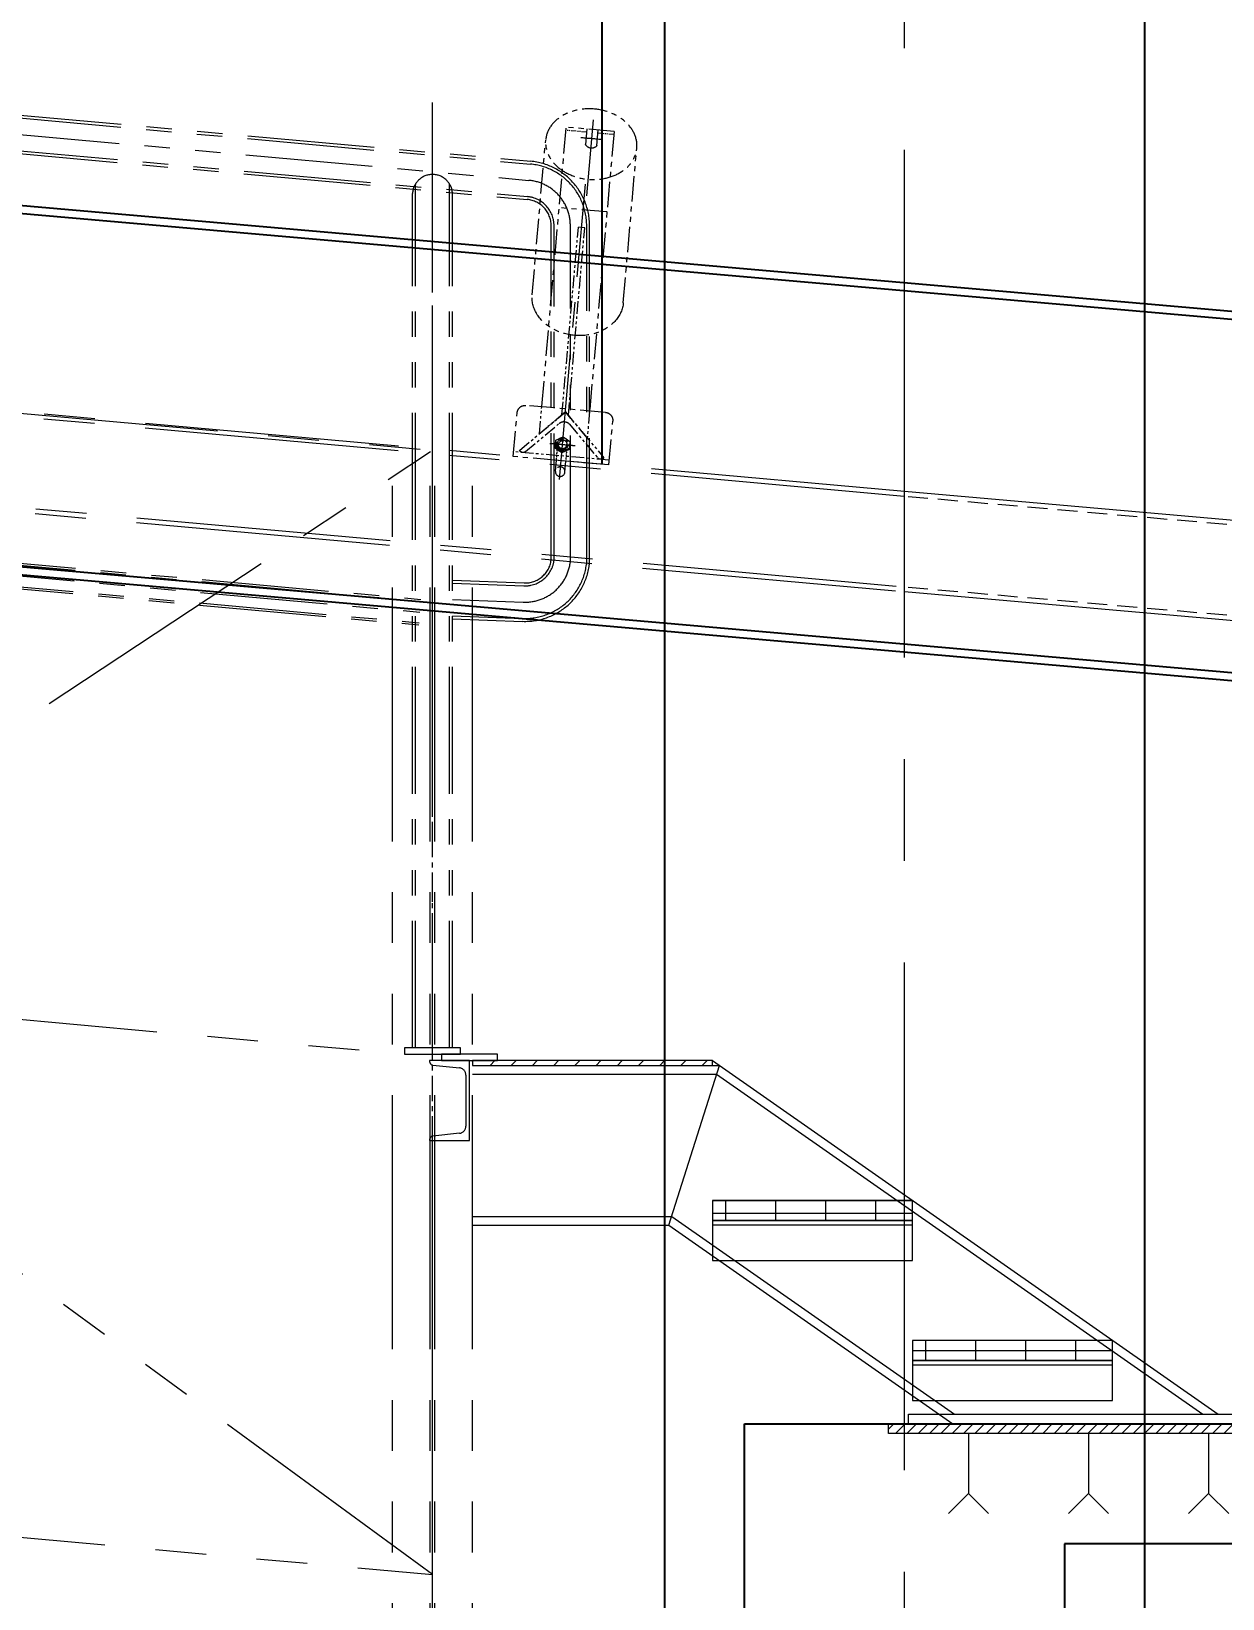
# Model space of a CAD drawing. Header units: millimetres. Extents: x -243837 to -5443, y 40 to 285140.
# Drawn here: x -112601 to -111113, y 108920 to 110879 of the extents above; entities that cross this region are included whole.
import ezdxf

# ---------------------------------------------------------------- set-up
doc = ezdxf.new("R2010")
doc.units = ezdxf.units.MM
for name, pattern in [('0', [0]), ('CENTER', [50.8, 31.75, -6.35, 6.35, -6.35]), ('CENTER2', [1.125, 0.75, -0.125, 0.125, -0.125]), ('HIDDEN', [0.375, 0.25, -0.125]), ('PHANTOM', [63.5, 31.75, -6.35, 6.35, -6.35, 6.35, -6.35])]:
    doc.linetypes.add(name, pattern=pattern)
for name, color, linetype in [('0-45-GRID MARKS', 6, 'Continuous'), ('object', 4, 'Continuous'), ('object line', 4, 'Continuous')]:
    doc.layers.add(name, color=color, linetype=linetype)
for name, color, linetype, lineweight in [('CEN', 1, 'CENTER', 9), ('DIM', 1, 'Continuous', 9), ('OBJECT R', 3, 'Continuous', 25), ('PHANTAM', 21, 'PHANTOM', 0), ('phantom', 4, 'PHANTOM', 5), ('R-CENTER', 1, 'CENTER2', 5), ('R-HIDDEN', 3, 'HIDDEN', 9), ('R-OBJECT', 2, 'Continuous', 20)]:
    doc.layers.add(name, color=color, linetype=linetype, lineweight=lineweight)
doc.styles.add('KA', font='romans.shx', dxfattribs={"width": 0.7})
doc.dimstyles.new('rakesh', dxfattribs={"dimscale": 160, "dimtxt": 2.5, "dimasz": 1, "dimexe": 0.8, "dimexo": 0.8, "dimgap": 1, "dimtad": 1, "dimdec": 0, "dimzin": 0, "dimdsep": 46, "dimtxsty": 'KA', "dimblk": 'OBLIQUE', "dimcen": 1.5, "dimclrd": 1, "dimclre": 1, "dimclrt": 2, "dimadec": 0, "dimazin": 0, "dimtfac": 1, "dimtdec": 0, "dimtmove": 0, "dimatfit": 2, "dimfxl": 0, "dimtolj": 1, "dimtzin": 0, "dimlwd": -1, "dimlwe": -1, "dimarcsym": 1})
doc.dimstyles.new('rakesh$0', dxfattribs={"dimscale": 160, "dimtxt": 2.5, "dimasz": 1, "dimexe": 0.8, "dimexo": 0.8, "dimgap": 1, "dimtad": 1, "dimdec": 0, "dimzin": 0, "dimdsep": 46, "dimtxsty": 'KA', "dimblk": 'OBLIQUE', "dimcen": 1.5, "dimclrd": 1, "dimclre": 1, "dimclrt": 2, "dimadec": 0, "dimazin": 0, "dimtfac": 1, "dimtdec": 0, "dimtmove": 0, "dimatfit": 2, "dimfxl": 1, "dimtolj": 1, "dimtzin": 0, "dimlwd": -1, "dimlwe": -1, "dimarcsym": 1})
pattern_1 = [(0, (7435016.43, 526276.539), (0, 15.625), []), (90, (7435016.43, 526276.54), (-62.5, 4e-15), [])]

# ---------------------------------------------------------------- blocks, each defined once
blk = doc.blocks.new('_Oblique')
at = {"color": 0, "linetype": 'ByBlock', "lineweight": -2}
blk.add_line((-0.5, -0.5), (0.5, 0.5), dxfattribs=at)
blk = doc.blocks.new('*D259')
at = {"layer": 'DEFPOINTS', "color": 0, "ltscale": 10, "transparency": 16777216}
for p in [(-110660.2, 109130, -155.7), (-111510.2, 107717.5), (-111510.2, 107351.8)]:
    blk.add_point(p, dxfattribs=at)
at = {"layer": 'DIM', "color": 1, "ltscale": 10, "transparency": 16777216}
for p, q in [((-110660.2, 109002), (-110660.2, 107525.5)), ((-111510.2, 107479.8), (-111510.2, 107909.5)), ((-110660.2, 107717.5), (-111510.2, 107717.5))]:
    blk.add_line(p, q, dxfattribs=at)
at = {"layer": 'DIM', "color": 1, "ltscale": 10, "transparency": 16777216, "xscale": 160, "yscale": 160, "zscale": 160, "rotation": 180}
blk.add_blockref('_Oblique', (-111510.2, 107717.5), dxfattribs=at)
at = {"layer": 'DIM', "color": 1, "ltscale": 10, "transparency": 16777216, "xscale": 160, "yscale": 160, "zscale": 160}
blk.add_blockref('_Oblique', (-110660.2, 107717.5), dxfattribs=at)
at = {"layer": 'DIM', "color": 2, "ltscale": 10, "transparency": 16777216, "insert": (-111085.2, 108077.5), "char_height": 400, "attachment_point": 5, "style": 'KA'}
blk.add_mtext('\\A1;850', dxfattribs=at)
blk = doc.blocks.new('*D224')
at = {"layer": 'DEFPOINTS', "color": 0, "ltscale": 10, "transparency": 16777216}
for p in [(-106760.2, 129714.9), (-190510.6, 125814.8, -169.4), (-106760.2, 110177.3)]:
    blk.add_point(p, dxfattribs=at)
at = {"layer": 'R-OBJECT', "color": 1, "ltscale": 10, "transparency": 16777216}
for p, q in [((-190510.6, 125942.8), (-190510.6, 129906.9)), ((-106760.2, 110305.3), (-106760.2, 129906.9)), ((-190510.6, 129714.9), (-106760.2, 129714.9))]:
    blk.add_line(p, q, dxfattribs=at)
at = {"layer": 'R-OBJECT', "color": 1, "ltscale": 10, "transparency": 16777216, "xscale": 160, "yscale": 160, "zscale": 160, "rotation": 180}
blk.add_blockref('_Oblique', (-190510.6, 129714.9), dxfattribs=at)
at = {"layer": 'R-OBJECT', "color": 1, "ltscale": 10, "transparency": 16777216, "xscale": 160, "yscale": 160, "zscale": 160}
blk.add_blockref('_Oblique', (-106760.2, 129714.9), dxfattribs=at)
at = {"layer": 'R-OBJECT', "color": 2, "ltscale": 10, "transparency": 16777216, "insert": (-148635.4, 130179.7), "char_height": 400, "attachment_point": 5, "style": 'KA'}
blk.add_mtext('\\A1;83750 (HORIZONTAL PULLEY CRS.)', dxfattribs=at)
blk = doc.blocks.new('A$C423A7F94')
at = {"layer": 'CEN'}
blk.add_line((0, -54.7, 0), (0, 1775, 0), dxfattribs=at)
at = {"layer": 'PHANTAM', "ltscale": 10}
for p, q in [((0, 369.3, 0), (-2189.7, 1972.8, 0)), ((-1008.8, 1108.1, 0), (0, 1775, 0)), ((-50, 16, 0), (-50, 1775, 0)), ((-3, 16, 0), (-3, 1775, 0)), ((3, 16, 0), (3, 1775, 0)), ((50, 16, 0), (50, 1775, 0))]:
    blk.add_line(p, q, dxfattribs=at)
at = {"layer": 'PHANTAM', "ltscale": 10, "elevation": 0}
for points in [[(-17796.1, 4041.3), (-13105.6, 3260.5), (-8749.2, 2660.8), (-4379.3, 2170.6), (0, 1775)], [(-17830.9, 3267.2), (-13218, 2513.8), (-8842.8, 1911.5), (-4455.4, 1419.4), (-67.9, 1023.1)], [(-17942.9, 2632), (-13314, 1876), (-8922.7, 1271.5), (-4520.3, 777.6), (0, 369.3)]]:
    blk.add_lwpolyline(points, dxfattribs=at)
blk = doc.blocks.new('A$C1B806FF8')
at = {"layer": 'PHANTAM', "ltscale": 5}
for p, q in [((-4342, 1516.4, 0), (122.3, 1112.9, 0)), ((-4341.6, 1520, 0), (122.7, 1116.5, 0)), ((-4344.1, 1496.1, 0), (120.5, 1092.6, 0)), ((-4346.6, 1472.3, 0), (118.4, 1068.7, 0)), ((-4346.2, 1475.8, 0), (118.7, 1072.3, 0)), ((0, 0, 0), (0, 1124, 0)), ((-21.4, 8, 0), (-21.4, 1087.9, 0)), ((21.4, 8, 0), (21.4, 1087.9, 0)), ((-25, 8, 0), (-25, 1076, 0)), ((25, 8, 0), (25, 1076, 0)), ((148.3, 617.8, 0), (148.3, 1035.9, 0)), ((151.9, 617.4, 0), (151.9, 1035.9, 0)), ((172.3, 614.7, 0), (172.3, 1035.9, 0)), ((192.7, 612.1, 0), (192.7, 1035.9, 0)), ((196.3, 611.7, 0), (196.3, 1035.9, 0)), ((-4399.1, 962.4, 0), (-14.7, 566.1, 0)), ((-4398.8, 964.9, 0), (-14.5, 568.7, 0)), ((-4400.5, 949, 0), (-15.7, 552.7, 0)), ((-4402.1, 933.1, 0), (-16.9, 536.8, 0)), ((-4401.8, 935.7, 0), (-16.7, 539.4, 0)), ((25, 592.6, 0), (114.4, 589.2, 0)), ((25, 589, 0), (114.3, 585.6, 0)), ((25, 568.6, 0), (113.5, 565.2, 0)), ((25, 548.1, 0), (112.7, 544.8, 0)), ((25, 544.5, 0), (112.6, 541.2, 0))]:
    blk.add_line(p, q, dxfattribs=at)
blk.add_lwpolyline([(35, 8), (-35, 8), (-35, 0), (35, 0)], close=True, dxfattribs=at)
for centre, radius, start, end in [((0, 1075, 0), 25, 2.3383, 177.6617), ((115.4, 1035.9, 0), 77.3, 360, 84.8354), ((115.4, 1035.9, 0), 80.9, 360, 84.8354), ((115.4, 1035.9, 0), 56.9, 360, 84.8354), ((115.4, 1035.9, 0), 32.9, 360, 84.8354), ((115.4, 1035.9, 0), 36.5, 360, 84.8354), ((115.7, 622.1, 0), 80.9, 267.822, 352.6574), ((115.7, 622.1, 0), 77.3, 267.822, 352.6574), ((115.7, 622.1, 0), 56.9, 267.822, 352.6574), ((115.7, 622.1, 0), 36.5, 267.822, 352.6574), ((115.7, 622.1, 0), 32.9, 267.822, 352.6574)]:
    blk.add_arc(centre, radius, start, end, dxfattribs=at)
blk = doc.blocks.new('A$C516630c2')
at = {"layer": 'CEN', "linetype": 'CENTER', "ltscale": 5}
for p, q in [((-596.9, -18.4), (-596.9, 76.9)), ((-593.9, -374.5), (-593.9, -4.2))]:
    blk.add_line(p, q, dxfattribs=at)
at = {"layer": 'phantom'}
for p, q in [((-623.9, 64.9), (-623.9, -285.7)), ((-604.1, 45.4), (-604.1, 64.9)), ((-589.6, 64.9), (-589.6, 45.4)), ((-563.9, -285.7), (-563.9, 64.9)), ((-654, -147.5), (-654, 46.5)), ((-539.7, -147.5), (-539.7, 46.5)), ((-623.9, -36.2), (-563.9, -36.2)), ((-643.9, -286.1), (-543.9, -286.1)), ((-653.9, -351.1), (-653.9, -296.1)), ((-533.9, -351.1), (-533.9, -296.1)), ((-653.9, -351.1), (-533.9, -351.1)), ((-599.9, -364.8), (-599.9, -351.1)), ((-587.9, -364.8), (-587.9, -351.1))]:
    blk.add_line(p, q, dxfattribs=at)
at = {"layer": 'phantom', "color": 0}
blk.add_line((-623.9, 64.9), (-563.9, 64.9), dxfattribs=at)
at = {"layer": 'phantom', "ltscale": 0.2}
for p, q in [((-623.9, 60.9), (-604.1, 60.9)), ((-589.6, 60.9), (-563.9, 60.9))]:
    blk.add_line(p, q, dxfattribs=at)
at = {"layer": 'phantom', "color": 1, "linetype": 'CENTER2'}
for p, q in [((-610.5, 53.3), (-583.3, 53.3)), ((-609.8, -331.1), (-578, -331.1))]:
    blk.add_line(p, q, dxfattribs=at)
at = {"layer": 'phantom', "ltscale": 0.5}
for p, q in [((-597.9, -293.5), (-597.9, -58.3)), ((-597.9, -58.3), (-589.9, -58.3)), ((-589.9, -293.5), (-589.9, -58.3)), ((-593.9, -289.9), (-646.9, -342.9)), ((-540.8, -342.9), (-593.9, -289.9)), ((-653.9, -345.1), (-533.9, -345.1))]:
    blk.add_line(p, q, dxfattribs=at)
at = {"layer": 'phantom', "color": 1, "linetype": 'CENTER'}
blk.add_line((-606.4, -331.1), (-581.4, -331.1), dxfattribs=at)
at = {"layer": 'phantom', "linetype": 'HIDDEN'}
for p, q in [((-599.9, -351.1), (-599.9, -331.1)), ((-587.9, -351.1), (-587.9, -331.1))]:
    blk.add_line(p, q, dxfattribs=at)
at = {"layer": 'phantom', "ltscale": 0.5}
blk.add_lwpolyline([(-623.9, -286.1), (-623.9, -319.9), (-593.9, -289.9), (-563.9, -319.9), (-563.9, -286.1)], dxfattribs=at)
blk.add_lwpolyline([(-541.6, -343.6), (-540.8, -342.9), (-541.6, -343.6, -0.414214), (-548.6, -343.6), (-587.5, -304.7, 0.414214), (-600.2, -304.7), (-639.1, -343.6, -0.414214), (-646.2, -343.6), (-646.9, -342.9)], format="xyb", dxfattribs=at)
blk.add_lwpolyline([(-602.5, -336.1), (-593.9, -341.1), (-585.2, -336.1), (-585.2, -326.1), (-593.9, -321.1), (-602.5, -326.1)], close=True, dxfattribs=at)
for radius in [8.66, 7]:
    blk.add_circle((-593.9, -331.1), radius, dxfattribs=at)
at = {"layer": 'phantom'}
for centre in [(-593.9, -331.1), (-593.9, -364.8)]:
    blk.add_circle(centre, 6, dxfattribs=at)
for centre, radius, start, end in [((-596.9, 50.1), 8.66, 213.1588, 326.8412), ((-643.9, -296.1), 10, 90, 180), ((-543.9, -296.1), 10, 0, 90), ((-593.9, -331.1), 5, 160.027, 105.0417)]:
    blk.add_arc(centre, radius, start, end, dxfattribs=at)
blk.add_ellipse((-596.9, 46.5), major_axis=(-57.2, 0), ratio=0.770678, dxfattribs=at)
blk.add_ellipse((-596.9, -147.5), major_axis=(-57.2, 0), ratio=0.805134, start_param=0, end_param=3.141593, dxfattribs=at)

msp = doc.modelspace()

# ---------------------------------------------------------------- hatches: boundary and pattern name
at = {"layer": 'phantom', "ltscale": 200}
h = msp.add_hatch(dxfattribs=at)
h.set_pattern_fill('ANSI31', color=256, scale=150)
h.set_pattern_definition([(45, (3796760.728, 406959.997), (-13.25825215, 13.25825215), [])])
h.paths.add_polyline_path([(-111750.16, 109592.31), (-112050.16, 109592.31), (-112050.16, 109586.31), (-111750.16, 109586.31)])
h = msp.add_hatch(dxfattribs=at)
h.set_pattern_fill('GRATE', color=256, scale=500)
h.set_pattern_definition(pattern_1)
h.paths.add_polyline_path([(-111500.16, 109417.31), (-111750.16, 109417.31), (-111750.16, 109392.31), (-111500.16, 109392.31)])
h = msp.add_hatch(dxfattribs=at)
h.set_pattern_fill('GRATE', color=256, scale=500)
h.set_pattern_definition(pattern_1)
h.paths.add_polyline_path([(-111250.16, 109242.31), (-111500.16, 109242.31), (-111500.16, 109217.31), (-111250.16, 109217.31)])
h = msp.add_hatch(dxfattribs=at)
h.set_pattern_fill('ANSI31', color=256, scale=80)
h.set_pattern_definition([(45, (3763753.614, 378778.808), (-7.071067812, 7.071067812), [])])
h.paths.add_polyline_path([(-111530.16, 109138.09), (-111030.16, 109138.09), (-111030.16, 109126.09), (-111530.16, 109126.09)])

# ---------------------------------------------------------------- linework, layer by layer
at = {"color": 7, "linetype": '0'}
msp.add_line((-111888.36, 111336.61), (-111888.36, 110337.75), dxfattribs=at)
at = {"layer": '0-45-GRID MARKS'}
for p, q in [((-106737.27, 110137.11), (-114382.11, 110805.95)), ((-106736.4, 110147.07), (-114381.24, 110815.91)), ((-108016.4, 109797.3), (-114421.33, 110357.66)), ((-108015.54, 109807.26), (-114420.46, 110367.62))]:
    msp.add_line(p, q, dxfattribs=at)
at = {"layer": 'object', "color": 6}
for p, q in [((-111710.16, 108438.09), (-111710.16, 109138.09)), ((-111310.16, 108988.09), (-111310.16, 108438.09))]:
    msp.add_line(p, q, dxfattribs=at)
at = {"layer": 'object', "color": 6, "elevation": -1749.74}
msp.add_lwpolyline([(-105710.16, 108988.09), (-111310.16, 108988.09)], dxfattribs=at)
at = {"layer": 'object line', "color": 6}
for p, q in [((-111810.16, 116739.15), (-111810.16, 92108.09)), ((-111210.16, 116739.15), (-111210.16, 92108.09)), ((-111710.16, 109138.09), (-105310.16, 109138.09))]:
    msp.add_line(p, q, dxfattribs=at)
at = {"layer": 'PHANTAM', "ltscale": 10}
for points in [[(-111510.16, 110303.73), (-116479.71, 110750.82), (-120849.67, 111241.16), (-125206.12, 111840.88), (-129545.81, 112549.66)], [(-111510.7, 110297.75), (-116480.31, 110744.85), (-120850.41, 111235.21), (-125207.01, 111834.95), (-129546.77, 112543.74)], [(-111520.83, 110185.21), (-116491.68, 110632.42), (-120864.42, 111123.07), (-125223.82, 111723.2), (-129564.99, 112432.21)], [(-111521.37, 110179.23), (-116492.28, 110626.45), (-120865.16, 111117.12), (-125224.72, 111717.27), (-129565.96, 112426.29)]]:
    msp.add_lwpolyline(points, dxfattribs=at)
at = {"layer": 'phantom', "ltscale": 200}
for p, q in [((-111750.16, 109592.31), (-111118.42, 109150.09)), ((-112050.16, 109586.31), (-111741.59, 109586.31)), ((-112050.16, 109575.31), (-111745.06, 109575.31)), ((-111804.64, 109386.31), (-111741.59, 109586.31)), ((-111745.06, 109575.31), (-111137.6, 109150.09)), ((-112050.16, 109397.31), (-111801.17, 109397.31)), ((-111801.17, 109397.31), (-111448, 109150.09)), ((-112050.16, 109386.31), (-111804.64, 109386.31)), ((-111804.64, 109386.31), (-111450.04, 109138.09)), ((-111500.16, 109386.31), (-111750.16, 109386.31)), ((-111250.16, 109211.31), (-111500.16, 109211.31)), ((-111430.16, 109126.09, -0.59), (-111430.16, 109051.09, -0.59)), ((-111280.16, 109126.09, -0.59), (-111280.16, 109051.09, -0.59)), ((-111130.16, 109126.09, -0.59), (-111130.16, 109051.09, -0.59)), ((-111455.16, 109026.09, -0.59), (-111430.16, 109051.09, -0.59)), ((-111405.16, 109026.09, -0.59), (-111430.16, 109051.09, -0.59)), ((-111305.16, 109026.09, -0.59), (-111280.16, 109051.09, -0.59)), ((-111255.16, 109026.09, -0.59), (-111280.16, 109051.09, -0.59)), ((-111155.16, 109026.09, -0.59), (-111130.16, 109051.09, -0.59)), ((-111105.16, 109026.09, -0.59), (-111130.16, 109051.09, -0.59))]:
    msp.add_line(p, q, dxfattribs=at)
at = {"layer": 'phantom', "ltscale": 200, "elevation": -20.5}
msp.add_lwpolyline([(-112099.71, 109497.9, 0.383864), (-112103.74, 109493.43), (-112103.74, 109492.28), (-112053.74, 109492.28), (-112053.74, 109592.28), (-112103.74, 109592.28), (-112103.74, 109591.14, 0.383864), (-112099.71, 109586.66), (-112066.5, 109583.17, -0.383864), (-112058.44, 109574.22), (-112058.44, 109510.35, -0.383864), (-112066.5, 109501.4)], format="xyb", close=True, dxfattribs=at)
at = {"layer": 'phantom', "ltscale": 200}
for points, elevation in [([(-112018.74, 109600.28), (-112088.74, 109600.28), (-112088.74, 109592.28), (-112018.74, 109592.28)], -20.5), ([(-111530.16, 109138.09), (-111030.16, 109138.09), (-111030.16, 109126.09), (-111530.16, 109126.09)], -0.59), ([(-111505.16, 109150.09), (-111055.16, 109150.09), (-111055.16, 109138.09), (-111505.16, 109138.09)], 0)]:
    msp.add_lwpolyline(points, close=True, dxfattribs=dict(at, elevation=elevation))
for points in [[(-111750.16, 109592.31), (-112050.16, 109592.31), (-112050.16, 109586.31), (-111750.16, 109586.31)], [(-111750.16, 109417.31), (-111750.16, 109392.31), (-111500.16, 109392.31), (-111500.16, 109417.31)], [(-111500.16, 109392.31), (-111750.16, 109392.31), (-111750.16, 109342.31), (-111500.16, 109342.31)], [(-111500.16, 109242.31), (-111500.16, 109217.31), (-111250.16, 109217.31), (-111250.16, 109242.31)], [(-111250.16, 109217.31), (-111500.16, 109217.31), (-111500.16, 109167.31), (-111250.16, 109167.31)]]:
    msp.add_lwpolyline(points, close=True, dxfattribs=at)
at = {"layer": 'R-CENTER', "linetype": 'CENTER', "ltscale": 20}
for p, q in [((-111510.16, 91808.09, 0), (-111510.16, 116239.15, 0)), ((-112100.16, 107869.28, 319.57), (-112100.16, 110875, 319.57))]:
    msp.add_line(p, q, dxfattribs=at)
at = {"layer": 'R-HIDDEN', "ltscale": 100}
for p, q in [((-107222.25, 109922.56), (-111510.16, 110297.71)), ((-107222.25, 109809.13), (-111510.16, 110184.27))]:
    msp.add_line(p, q, dxfattribs=at)
at = {"layer": 'R-OBJECT'}
for p, q in [((-107222.25, 109928.58), (-111510.16, 110303.73)), ((-107222.25, 109803.11), (-111510.16, 110178.25))]:
    msp.add_line(p, q, dxfattribs=at)

# ---------------------------------------------------------------- block references
at = {"layer": 'OBJECT R', "xscale": -1, "rotation": 355}
msp.add_blockref('A$C516630c2', (-112500.43, 110743.87, -23.65), dxfattribs=at)
at = {"layer": 'R-OBJECT', "ltscale": 10}
for name, p in [('A$C1B806FF8', (-112100.16, 109600.28)), ('A$C423A7F94', (-112100.16, 108580.35, 0))]:
    msp.add_blockref(name, p, dxfattribs=at)

# ---------------------------------------------------------------- dimensions: what is measured, and where the dimension line sits
at = {"layer": 'DIM', "ltscale": 10}
dim = msp.add_linear_dim(base=(-111510.16, 107717.46, 0), p1=(-110660.17, 109130.04, -155.7), p2=(-111510.16, 107351.83, 0), dimstyle='rakesh$0', override={"dimexe": 1.2, "dimfxl": 1.5}, dxfattribs=at)
dim.commit()
dim.dimension.update_dxf_attribs({"geometry": '*D259', "text_midpoint": (-111085.17, 107717.46, 0), "dimtype": 160})
at = {"layer": 'R-OBJECT', "ltscale": 10}
dim = msp.add_linear_dim(base=(-106760.16, 129714.92), p1=(-190510.55, 125814.78, -169.38), p2=(-106760.16, 110177.28), text='<> (HORIZONTAL PULLEY CRS.)', dimstyle='rakesh', override={"dimexe": 1.2, "dimfxl": 0.18}, dxfattribs=at)
dim.commit()
dim.dimension.update_dxf_attribs({"geometry": '*D224', "text_midpoint": (-148635.36, 130179.68)})

doc.saveas('drawing.dxf')
